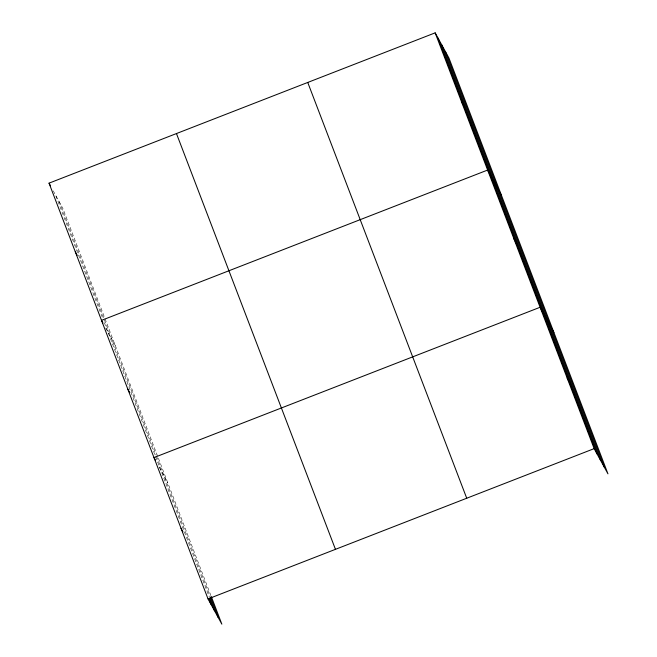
<?xml version="1.0" encoding="UTF-8"?>
<svg xmlns="http://www.w3.org/2000/svg" width="657" height="657" viewBox="0 0 657 657"><rect width="100%" height="100%" fill="white"/><g stroke="black" fill="none" stroke-linecap="round" stroke-linejoin="round"><path stroke-width="0.49" stroke-dasharray="3.29 2.46" d="M53.266 190.875L62.85 208.368L210.881 595.497M105.736 328.081L115.312 345.574M159.109 466.938L167.781 482.78M59.237 201.773L156.161 455.235M156.522 456.188L210.199 596.548M55.886 195.942L102.525 317.906M104.348 322.669L107.994 332.196M108.356 333.148L209.402 597.402"/><path stroke-width="0.99" d="M211.25 596.449L221.844 624.15L208.039 598.938L49.045 183.155L435.156 32.85L448.961 58.062L607.955 473.845L594.15 448.632L435.156 32.85M208.039 598.938L594.15 448.632M461.395 101.457L464.269 106.705M501.431 195.269L487.625 170.056L101.515 320.361L102.952 322.989M513.864 238.663L516.731 243.911M553.9 332.475L540.095 307.271L153.984 457.576L155.413 460.196M567.122 377.956L569.997 383.203M49.045 183.155L50.482 185.775M75.276 251.762L77.198 255.261M127.745 388.969L129.659 392.467M181.012 528.261L182.925 531.751M445.356 51.468L604.35 467.258M441.635 44.684L600.629 460.467M438.03 38.098L597.024 453.88M307.739 82.454L466.733 498.236M176.462 133.552L335.456 549.342M210.56 597.5L218.231 617.564M209.772 598.355L214.519 610.772M208.721 598.453L210.913 604.185"/></g></svg>
